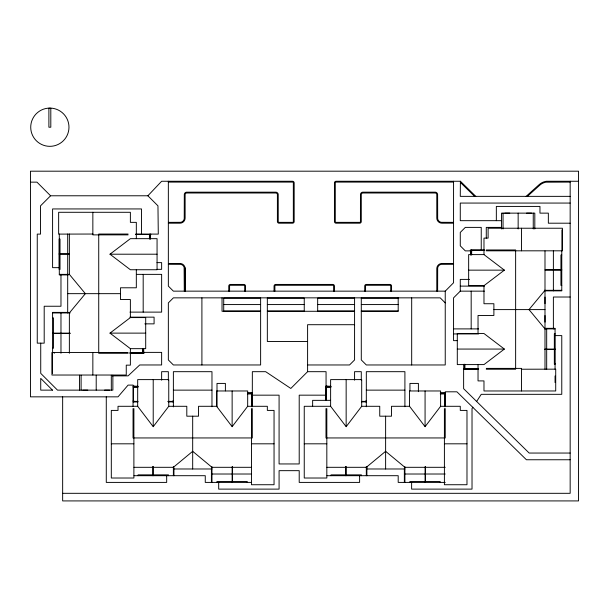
<?xml version="1.0" encoding="UTF-8"?>
<svg xmlns="http://www.w3.org/2000/svg" width="609" height="609" viewBox="0 0 609 609"><rect width="100%" height="100%" fill="white"/><g stroke="black" fill="none" stroke-linecap="round" stroke-linejoin="round"><path stroke-width="0.91" d="M472.911 407.208L472.021 408.586L472.021 489.118L411.623 489.118L411.623 482.404M476.634 401.46L481.239 394.327L561.772 394.327L561.772 335.605L555.065 335.605M153.217 426.688L168.754 406.294L168.754 379.613L137.68 379.613L137.68 406.294L153.217 426.688L153.217 379.613M232.136 426.688L247.673 406.294L247.673 390.97L216.606 390.97L216.606 406.294L232.136 426.688L232.136 390.97M346.156 426.688L361.693 406.294L361.693 379.613L330.618 379.613L330.618 406.294L346.156 426.688L346.156 379.613M425.074 426.688L440.611 406.294L440.611 390.97L409.537 390.97L409.537 406.294L425.074 426.688L425.074 390.97M544.994 290.31L529 309.6L544.994 328.898M30.45 182.144L36.951 182.144L50.585 195.778L147.888 195.778L161.636 181.254L292.503 181.254A1.652 1.652 0 0 1 294.177 182.936L294.177 221.524A1.652 1.652 0 0 1 292.503 223.198L279.082 223.198A1.652 1.652 0 0 1 277.399 221.524L277.399 194.674A1.652 1.652 0 0 0 275.725 193L186.803 193A1.652 1.652 0 0 0 185.128 194.674L185.128 218.167A5.146 5.146 0 0 1 180.097 223.198L168.35 223.198M361.289 297.854L361.289 359.934L366.321 364.966L445.24 364.966L445.24 291.148L453.56 282.759L453.56 181.254M50.585 195.778L40.514 205.85L40.514 234.107L37.256 234.107L37.256 343.156L44.198 343.156L44.198 306.243L60.976 306.243L60.976 274.37M354.575 324.704L307.598 324.704L307.598 371.68L290.82 388.451L265.661 371.68L252.347 371.68L252.301 406.721M484.391 291.148L460.275 291.148L453.56 297.854L453.56 340.637L457.275 340.637M526.13 196.357L539.155 184.634A13.619 13.619 0 0 1 546.471 181.254L578.55 181.254M527.386 196.357L539.703 185.265A12.789 12.789 0 0 1 545.953 182.19L570.161 182.091M173.382 467.309L192.68 451.315L211.97 467.309L251.365 467.309M366.321 467.309L385.619 451.315L404.909 467.309L445.24 467.309M109.978 254.204L130.379 238.667L157.061 238.667L157.061 269.741L130.379 269.741L109.978 254.204L157.061 254.204M109.978 333.123L130.379 317.586L145.703 317.586L145.703 348.66L130.379 348.66L109.978 333.123L145.703 333.123M483.98 285.674L504.381 270.145L483.98 254.608L468.656 254.608L468.656 285.674L483.98 285.674L483.98 303.731L493.884 303.731L493.884 315.477L478.035 315.477L478.035 333.526M504.381 349.064L483.98 364.593L457.298 364.593L457.298 333.526L483.98 333.526L504.381 349.064L457.298 349.064M168.35 264.306L180.622 264.352A4.309 4.309 0 0 1 184.124 267.435L184.291 291.148M475.796 196.357L460.396 181.254L336.122 181.254A1.637 1.637 0 0 0 334.448 182.936L334.448 221.524A1.637 1.637 0 0 0 336.122 223.198L359.607 223.198A1.637 1.637 0 0 0 361.289 221.524L361.289 194.674A1.637 1.637 0 0 1 362.964 193L435.108 193A1.637 1.637 0 0 1 436.782 194.674L436.782 218.167A5.146 5.146 0 0 0 441.822 223.198L453.56 223.198M168.35 182.091L292.624 182.099A0.807 0.807 0 0 1 293.332 182.814L293.332 221.646A0.807 0.807 0 0 1 292.624 222.354L278.96 222.354A0.807 0.807 0 0 1 278.244 221.646L278.229 194.362A2.489 2.489 0 0 0 276.044 192.178L186.483 192.178A2.489 2.489 0 0 0 184.306 194.362L184.238 218.692A4.309 4.309 0 0 1 180.622 222.315L168.35 222.361M453.56 182.083L335.993 182.099A0.799 0.799 0 0 0 335.293 182.807L335.293 221.646A0.799 0.799 0 0 0 335.993 222.354L359.736 222.354A0.799 0.799 0 0 0 360.444 221.646L360.459 194.362A2.482 2.482 0 0 1 362.652 192.17L435.42 192.17A2.482 2.482 0 0 1 437.612 194.362L437.673 218.692A4.309 4.309 0 0 0 441.289 222.315L453.56 222.361M570.161 196.357L460.275 196.357L460.396 181.254M570.161 203.063L460.275 203.063L460.275 220.679L501.374 220.679M570.161 223.198L548.351 223.198L548.351 213.135L539.962 213.135L539.962 206.421L496.343 206.421L496.343 220.679M501.192 227.393L486.279 227.393L486.279 238.18M93.04 234.039L58.647 234.107L58.647 212.29L130.379 212.29L130.379 222.361L136.325 222.361L136.325 238.667M128.088 234.039L98.727 234.039L98.727 353.289L128.088 353.289M135.754 234.039L158.287 234.107L157.959 205.85L147.888 195.778M135.723 234.389L149.898 234.457M135.723 234.526L149.898 234.526M128.088 234.876L92.85 234.876L92.85 212.29M149.898 234.876L150.735 234.876L150.735 234.039M484.406 249.972L470.338 249.972L470.338 250.817L471.176 250.817M486.279 249.972L515.633 249.972L515.633 369.229L486.279 369.229M484.406 250.322L471.176 250.322L484.848 250.398M486.279 250.817L562.419 250.817L562.419 228.23L488.106 228.23L488.106 238.111L483.98 238.111L483.98 254.608M471.868 250.878L465.306 250.878L460.275 245.846L460.275 232.425L465.306 227.393L481.239 227.393L481.239 249.941M59.18 253.786L69.517 253.786M59.18 254.204L69.517 254.204M561.772 255.011L560.935 255.011L560.935 269.718M156.993 262.624L161.636 262.624L161.636 269.338L156.993 269.338M168.35 263.461L180.097 263.461A5.146 5.146 0 0 1 185.075 267.846L185.128 291.148L185.075 267.846M453.56 263.461L441.822 263.461A5.146 5.146 0 0 0 436.782 268.5L436.782 291.148M453.56 264.306L441.289 264.352A4.309 4.309 0 0 0 437.673 267.968L437.627 291.148M59.301 267.656L52.587 267.656L52.587 208.94L141.509 208.94L141.509 234.107M545.146 269.718L561.772 269.718M468.656 270.145L504.381 270.145M545.146 270.145L561.772 270.145M59.301 274.37L69.517 274.37M136.583 274.37L161.636 274.37L161.636 312.12L129.976 312.12M68.33 274.925L59.301 274.925L59.301 234.039M469.562 279.402L460.275 279.402L460.275 291.148M561.772 285.377L560.935 285.377L560.935 270.145M460.275 286.116L484.421 286.116M544.347 290.31L561.772 290.31M544.347 290.866L561.772 290.866L561.772 250.977M445.24 291.148L173.382 291.148L168.35 286.116L168.35 181.254M67.69 293.66L120.483 293.66M570.161 297.017L553.383 297.017L553.383 328.898M544.994 297.07L544.994 303.678M260.622 298.136L223.716 298.136L223.716 311.001L260.622 311.001M267.336 298.136L304.249 298.136L304.249 311.001L267.336 311.001M354.575 298.136L317.67 298.136L317.67 311.001L354.575 311.001M361.289 298.136L398.195 298.136M223.716 304.569L260.622 304.569M267.336 304.569L304.249 304.569M317.67 304.569L354.575 304.569M361.289 304.569L398.195 304.569M493.884 309.6L544.994 309.6M361.289 311.001L398.195 311.001M260.622 311.283L222.034 311.283L222.034 297.854M267.336 311.283L354.575 311.283M361.289 311.283L398.195 311.283L398.195 297.854M68.2 312.394L52.587 312.394L52.587 353.22M52.587 312.957L70.126 312.957M544.994 315.523L544.994 322.131M129.945 317.152L154.085 317.152L154.085 323.859L144.797 323.859M52.587 317.89L53.425 317.89L53.425 333.123M545.032 328.335L555.065 328.335L555.065 333.93M453.56 328.898L478.636 328.898M544.842 328.898L555.065 328.898M52.587 333.123L70.126 333.123M52.587 333.542L70.126 333.542M453.56 333.93L478.636 333.93M307.598 341.482L267.336 341.482L267.336 297.854M52.587 348.257L53.425 348.257L53.425 333.542M544.842 349.064L555.18 349.064M544.842 349.482L555.18 349.482M128.088 352.451L51.94 352.451L51.94 375.03L126.261 375.03L126.261 365.149L130.379 365.149L130.379 348.66M142.628 352.383L161.636 352.383L161.636 364.966L139.72 364.966L128.088 375.875L112.239 375.875M129.961 352.801L143.184 352.87M129.961 352.938L143.184 352.938M129.983 353.289L144.021 353.289L144.021 352.451M307.598 364.966L349.543 364.966L354.575 359.934L354.575 297.854M464.461 368.392L463.624 368.392L463.632 388.687L529.16 453.05L570.161 453.05M486.279 368.392L521.51 368.392L521.51 390.97M464.461 368.742L478.636 368.742M464.461 368.81L478.605 368.81M464.461 368.879L478.636 368.879M463.624 369.229L478.628 369.161M521.319 369.229L555.712 369.161L555.712 390.97L483.98 390.97L483.98 380.907L478.035 380.907L478.035 364.593M307.598 371.68L326.059 371.68L326.059 400.197M555.065 375.959L555.065 382.566M133.12 385.101L128.088 385.101L118.017 396.84L30.45 396.84L30.45 171.19L578.55 171.19L578.55 500.918L62.651 500.918L62.651 396.84M137.961 386.289L133.47 386.289L137.961 386.426M330.9 386.289L326.409 386.289L330.9 386.426M133.051 386.776L137.961 386.776M325.99 386.776L330.9 386.776M133.47 387.248L137.961 387.248M326.409 387.248L330.9 387.248M173.382 390.133L211.97 390.133M366.321 390.133L404.909 390.133M252.301 392.645L251.464 392.645L251.464 393.49M445.24 392.645L444.403 392.645L444.403 393.49M247.391 392.995L251.882 392.995L247.391 393.14M440.33 392.995L444.821 392.995L440.33 393.14M247.391 393.49L252.301 393.49M440.33 393.49L445.24 393.49M247.391 393.962L251.882 393.962M440.33 393.962L444.821 393.962M252.301 395.165L279.082 395.165L279.082 463.951L299.209 463.951L299.209 395.165L326.059 395.165M330.618 400.349L312.638 400.349L312.638 406.294M133.051 400.95L133.889 400.95L133.889 401.879M173.382 401.034L172.545 401.034L172.545 401.879M366.321 401.034L365.484 401.034L365.484 401.879M137.961 401.384L133.47 401.384L133.47 386.776M168.031 401.384L172.545 401.384M361.868 401.384L365.484 401.384M133.889 401.491L137.581 401.491M168.031 401.529L172.545 401.529M361.868 401.529L365.484 401.529M133.889 401.636L137.581 401.636M133.051 401.879L137.961 401.856M168.35 401.879L173.382 401.879M361.632 401.879L366.321 401.879M137.68 406.294L118.017 406.294L118.017 410.413L111.31 410.413L111.31 478.019L133.889 478.019L133.889 408.586M168.754 406.294L186.803 406.294L186.803 416.191L198.549 416.191L198.549 406.294L216.606 406.294M247.673 406.294L267.336 406.294L267.336 410.413L274.05 410.413L274.05 484.734L251.464 484.734L251.464 408.586M330.618 406.294L304.249 406.294L304.249 478.019L326.827 478.019L326.827 408.586M361.693 406.294L379.742 406.294L379.742 416.191L391.488 416.191L391.488 406.294L409.537 406.294M440.611 406.294L460.275 406.294L460.275 410.413L466.981 410.413L466.981 484.734L444.403 484.734L444.403 408.586M111.31 443.816L133.889 443.816M251.464 443.816L274.05 443.816M304.249 443.816L326.827 443.816M444.403 443.816L466.981 443.816M570.161 459.757L526.42 459.757L456.917 391.808L445.24 391.808L445.24 406.721M133.98 467.309L173.946 467.309M326.919 467.309L366.884 467.309M173.382 468.983L211.97 468.983M366.321 468.983L404.909 468.983M211.414 474.015L232.136 474.015M232.554 474.015L251.372 474.015M404.353 474.015L425.074 474.015M425.493 474.015L445.24 474.015M152.798 474.86L138.083 474.86L138.083 475.698M153.217 474.86L168.449 474.86L168.449 475.698M345.737 474.86L331.022 474.86L331.022 475.698M346.156 474.86L361.388 474.86L361.388 475.698M134.049 475.698L205.263 475.698L205.263 482.404L251.372 482.404M326.987 475.698L398.195 475.698L398.195 482.404L445.24 482.404M232.136 481.567L216.903 481.567L216.903 482.404M232.554 481.567L247.269 481.567L247.269 482.404M425.074 481.567L409.842 481.567L409.842 482.404M425.493 481.567L440.208 481.567L440.208 482.404M62.651 493.313L570.161 493.313L570.161 181.254M460.396 182.434L474.601 196.357M445.24 302.894L440.208 297.854L173.382 297.854L168.35 302.894L168.35 359.934L173.382 364.966L260.622 364.966L260.622 297.854M561.955 229.913L561.955 249.972M555.065 363.565L555.065 369.229M554.342 349.064L554.342 333.831L555.18 333.831L555.18 364.197L554.342 364.197L554.342 349.482M553.383 250.908L553.383 269.718M553.383 270.145L553.383 290.866M546.676 328.335L546.676 349.064M546.676 349.482L546.676 369.229M544.994 250.916L544.994 369.229M534.816 228.976L534.816 213.135L501.489 213.135L501.489 228.976M533.248 213.135L533.248 228.976M531.573 213.135L526.564 213.135M521.51 228.23L521.51 250.817M518.152 213.135L518.152 228.976M509.741 213.135L504.732 213.135M503.049 213.135L503.049 228.976M471.648 250.398L471.648 254.889M471.176 249.972L471.176 254.889M471.176 291.148L471.176 328.898M470.826 250.398L470.826 254.889M470.688 250.398L470.688 254.889M464.933 364.311L464.933 368.81M464.461 364.311L464.461 369.229M464.119 364.311L464.119 368.81L463.974 364.311M445.24 408.586L445.24 437.947L325.99 437.947L325.99 408.586M444.821 393.49L444.89 406.713M444.753 393.49L444.753 406.713M425.493 466.7L425.493 482.404M425.074 466.7L425.074 482.404M418.398 391.656L418.398 383.419L409.941 383.419L409.941 390.879M411.684 297.854L411.684 364.966M404.909 406.743L404.909 371.68L366.321 371.68L366.321 406.743M404.909 466.7L404.909 482.404M404.353 468.527L404.353 482.404M391.557 291.148L391.557 286.116A1.637 1.637 0 0 0 389.874 284.433L366.39 284.433A1.637 1.637 0 0 0 364.707 286.116L364.707 291.148M390.719 291.148L390.712 285.986A0.799 0.799 0 0 0 390.004 285.278L366.26 285.278A0.799 0.799 0 0 0 365.56 285.986L365.552 291.148M385.619 416.191L385.619 468.983M366.884 466.471L366.884 475.698M366.321 466.471L366.321 475.698M361.289 380.168L361.289 371.68L354.575 371.68L354.575 380.168M359.607 475.698L359.607 482.404L299.209 482.404L299.209 470.666L279.082 470.666L279.082 489.118L218.684 489.118L218.684 482.404M346.156 466.471L346.156 475.698M345.737 466.471L345.737 475.698M334.448 291.148L334.448 286.116A1.652 1.652 0 0 0 332.765 284.433L275.725 284.433A1.652 1.652 0 0 0 274.05 286.116L274.05 291.148M333.603 291.148L333.603 285.994A0.807 0.807 0 0 0 332.887 285.278L275.603 285.278A0.807 0.807 0 0 0 274.895 285.994L274.887 291.148M326.827 386.776L326.827 385.939L325.99 385.939L325.99 399.976M326.409 400.448L326.409 386.776L326.34 400.006M252.301 408.586L252.301 437.947L133.051 437.947L133.051 408.586M251.951 393.49L251.951 406.713M251.814 393.49L251.814 406.713M245.526 291.148L245.526 286.123A1.652 1.652 0 0 0 243.851 284.441L230.423 284.441A1.652 1.652 0 0 0 228.748 286.123L228.748 291.148M244.689 291.148L244.681 286.002A0.807 0.807 0 0 0 243.973 285.286L230.301 285.286A0.807 0.807 0 0 0 229.593 286.002L229.585 291.148M232.554 466.7L232.554 482.404M232.136 466.7L232.136 482.404M225.391 390.879L225.391 383.419L217.002 383.419L217.002 406.721M211.97 406.743L211.97 371.68L173.382 371.68L173.382 406.911M211.97 466.7L211.97 482.404M211.414 468.527L211.414 482.404M201.906 297.854L201.906 364.966M192.68 416.191L192.68 468.983M173.946 468.237L173.946 475.698M173.382 466.661L173.382 475.698M168.35 380.168L168.35 371.68L161.636 371.68L161.636 380.168M166.676 475.698L166.676 482.404L106.278 482.404L106.278 396.84M153.217 466.471L153.217 475.698M152.798 466.471L152.798 475.698M150.385 234.457L150.385 238.949M150.248 234.457L150.248 238.949M149.898 234.039L149.898 238.949M149.426 234.457L149.426 238.949M143.671 348.378L143.671 352.87L143.534 348.378M143.184 274.37L143.184 312.12M143.184 348.378L143.184 353.289M142.712 348.378L142.712 352.87M136.325 269.741L136.325 287.791L120.483 287.791L120.483 299.537L130.379 299.537L130.379 317.586M133.889 386.776L133.889 385.939L133.051 385.939L133.051 406.454M133.401 386.776L133.401 400.95M112.871 375.22L112.871 390.133L57.505 390.133L40.727 373.355L40.727 343.156M111.31 375.22L111.31 390.133M109.628 390.133L104.619 390.133M96.207 375.22L96.207 390.133M92.85 352.451L92.85 375.03M87.795 390.133L82.786 390.133M81.111 375.22L81.111 390.133M79.543 375.22L79.543 390.133M69.365 234.039L69.365 274.37L85.359 293.66L69.365 312.957L69.365 353.289M67.69 234.039L67.69 253.786M67.69 254.204L67.69 312.957M60.976 312.394L60.976 333.123M60.976 333.542L60.976 353.289M60.017 253.786L60.017 239.071L59.18 239.071L59.18 269.437L60.017 269.437L60.017 254.204M54.262 352.451L54.262 353.289M52.404 353.289L52.404 373.355M50.806 108.143L50.806 127.212L48.887 127.212L48.887 108.143M49.847 108.082L47.35 108.25A19.13 19.13 0 0 0 33.716 137.489A19.13 19.13 0 0 0 65.978 137.489A19.13 19.13 0 0 0 52.344 108.25L49.847 108.082M52.473 390.133L40.727 390.133L40.727 378.387L52.473 390.133"/></g></svg>
